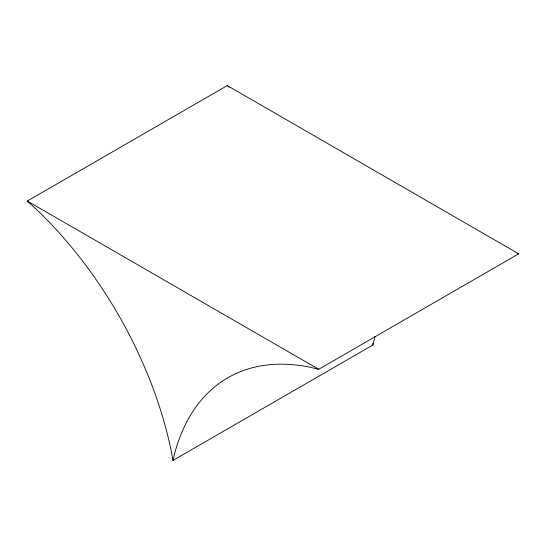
<?xml version="1.0" encoding="UTF-8"?>
<svg xmlns="http://www.w3.org/2000/svg" width="546" height="546" viewBox="0 0 546 546"><rect width="100%" height="100%" fill="white"/><g stroke="black" fill="none" stroke-linecap="round" stroke-linejoin="round"><path stroke-width="0.82" d="M173.007 460.415L174.672 453.378A290.363 167.642 60 0 1 309.548 367.13L318.714 369.287L518.7 253.829L227.286 85.586L27.3 201.044L36.473 209.473A290.363 167.642 60 0 1 171.342 451.46L173.007 460.415L372.993 344.956L374.658 337.919A290.363 167.642 60 0 1 375.088 336.329M517.171 253.467L518.7 253.829M27.3 201.044L318.714 369.287M227.286 85.586L229.115 87.271M372.693 343.332L372.993 344.956"/></g></svg>
